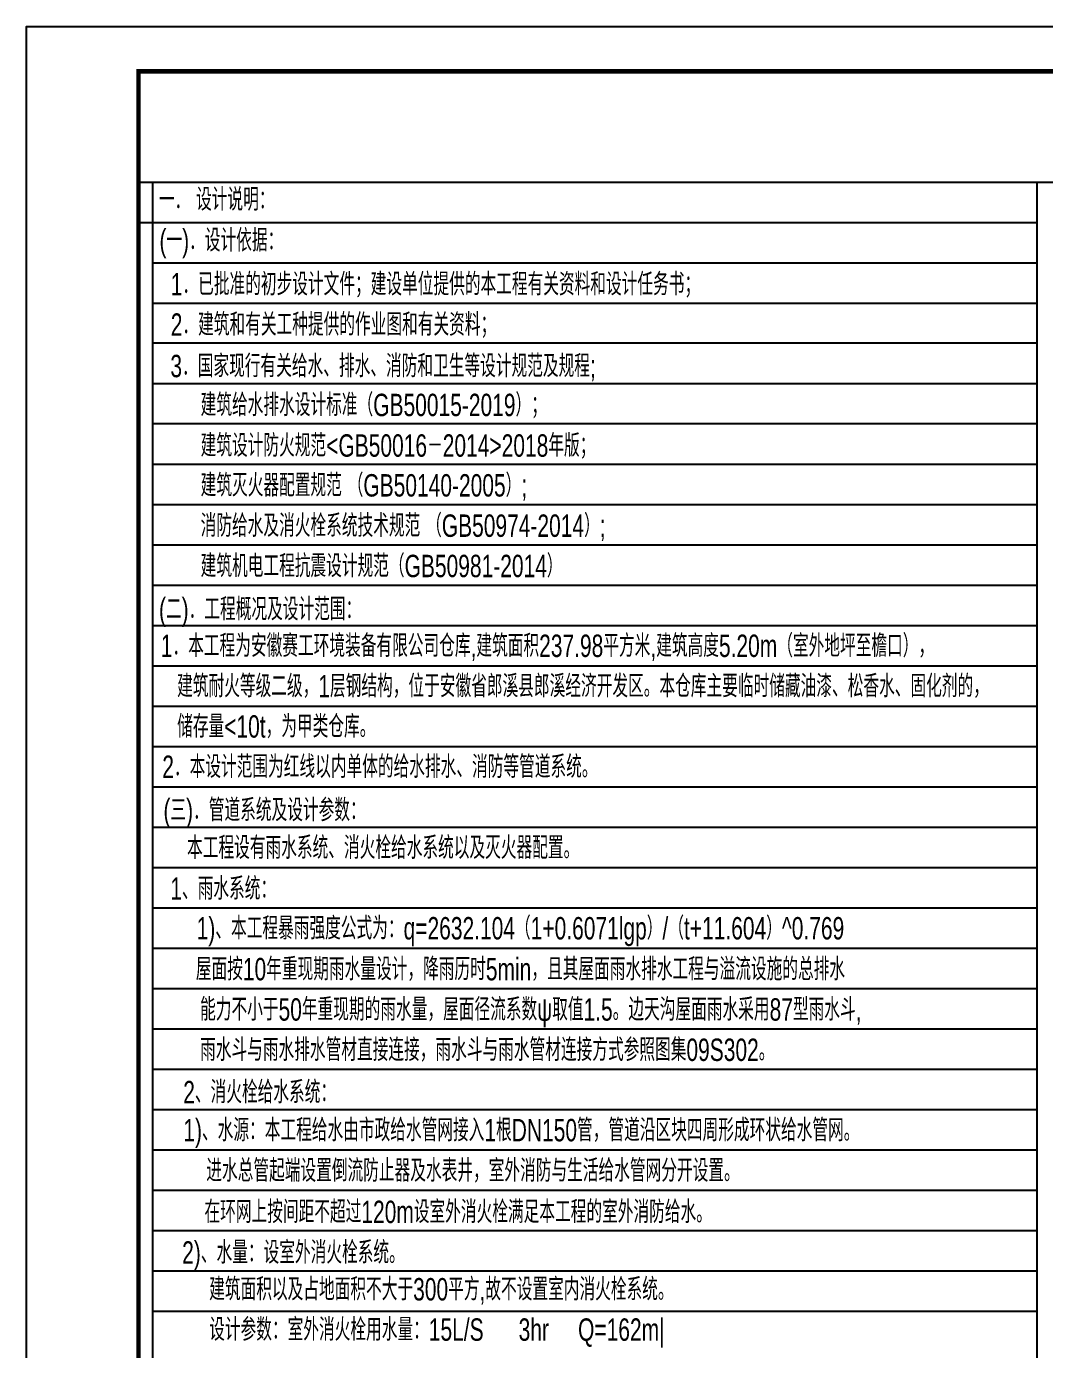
# Model space of a CAD drawing. Extents: x 1885024 to 3176456, y 18406040 to 18858640.
# Drawn here: x 2406129 to 2428842, y 18743207 to 18772738 of the extents above; entities that cross this region are included whole.
import ezdxf

# ---------------------------------------------------------------- set-up
doc = ezdxf.new("R2010")
doc.units = 0
doc.header["$LTSCALE"] = 1000
doc.header["$MEASUREMENT"] = 0
for name, color, linetype in [('JZ_0', 7, 'Continuous'), ('JZ_TEXT', 42, 'Continuous'), ('TK', 4, 'Continuous')]:
    doc.layers.add(name, color=color, linetype=linetype)
doc.styles.add('gps_hz', font='hztxt_e.shx', dxfattribs={"width": 0.7, "bigfont": 'hztxt.shx'})

# ---------------------------------------------------------------- blocks, each defined once
blk = doc.blocks.new('GeYuanFrame_33772725', base_point=(20.09, 4.53))
at = {"layer": 'TK'}
blk.add_lwpolyline([(20.09, 4.53), (20.09, 598.53), (861.09, 598.53), (861.09, 4.53)], close=True, dxfattribs=at)
at = {"layer": 'TK', "const_width": 1}
blk.add_lwpolyline([(45.09, 588.53), (851.09, 588.53), (851.09, 14.53), (45.09, 14.53)], close=True, dxfattribs=at)

msp = doc.modelspace()

# ---------------------------------------------------------------- linework, layer by layer
at = {"layer": 'JZ_0', "color": 8}
for p, q in [((2408629.3, 18718865.8), (2408629.3, 18769265.8)), ((2408629.3, 18769265.8), (2469107, 18769265.8)), ((2408951.3, 18714338.2), (2408951.3, 18769265.8)), ((2428681.2, 18717965.8), (2428681.2, 18769265.8)), ((2408629.3, 18768365.8), (2428681.2, 18768365.8)), ((2408951.3, 18767465.8), (2428681.2, 18767465.8)), ((2408951.3, 18766565.8), (2428681.2, 18766565.8)), ((2428681.2, 18765665.8), (2408951.3, 18765665.8)), ((2408951.3, 18764765.8), (2428681.2, 18764765.8)), ((2428681.2, 18763865.8), (2408951.3, 18763865.8)), ((2408951.3, 18762965.8), (2428681.2, 18762965.8)), ((2408951.3, 18762065.8), (2428681.2, 18762065.8)), ((2408951.3, 18761165.8), (2428681.2, 18761165.8)), ((2408951.3, 18760265.8), (2428681.2, 18760265.8)), ((2408951.3, 18759365.8), (2428681.2, 18759365.8)), ((2408951.3, 18758465.8), (2428681.2, 18758465.8)), ((2408951.3, 18757565.8), (2428681.2, 18757565.8)), ((2408951.3, 18756665.8), (2428681.2, 18756665.8)), ((2408951.3, 18755765.8), (2428681.2, 18755765.8)), ((2408951.3, 18754865.8), (2428681.2, 18754865.8)), ((2408951.3, 18753965.8), (2428681.2, 18753965.8)), ((2408951.3, 18753065.8), (2428681.2, 18753065.8)), ((2408951.3, 18752165.8), (2428681.2, 18752165.8)), ((2408951.3, 18751265.8), (2428681.2, 18751265.8)), ((2408951.3, 18750365.8), (2428681.2, 18750365.8)), ((2408951.3, 18749465.8), (2428681.2, 18749465.8)), ((2408951.3, 18748565.8), (2428681.2, 18748565.8)), ((2408951.3, 18747665.8), (2428681.2, 18747665.8)), ((2408951.3, 18746765.8), (2428681.2, 18746765.8)), ((2408951.3, 18745865.8), (2428681.2, 18745865.8)), ((2408951.3, 18744965.8), (2428681.2, 18744965.8)), ((2408951.3, 18744065.8), (2428681.2, 18744065.8))]:
    msp.add_line(p, q, dxfattribs=at)

# ---------------------------------------------------------------- block references
at = {"xscale": 100, "yscale": 100, "zscale": 100}
msp.add_blockref('GeYuanFrame_33772725', (2406129.3, 18713338.2), dxfattribs=at)

# ---------------------------------------------------------------- texts
at = {"layer": 'JZ_TEXT', "style": 'gps_hz', "width": 0.7}
for s, p in [('一． 设计说明：', (2409083.2, 18768625.9)), ('(一)．设计依据：', (2409096.2, 18767713.9)), ('1．已批准的初步设计文件；建设单位提供的本工程有关资料和设计任务书；', (2409348.6, 18766734.3)), ('2．建筑和有关工种提供的作业图和有关资料；', (2409348.6, 18765834.3)), ('3．国家现行有关给水、排水、消防和卫生等设计规范及规程;', (2409340, 18764909.5)), ('建筑给水排水设计标准（GB50015-2019）；', (2410015.2, 18764040.5)), ('建筑设计防火规范<GB50016－2014>2018年版；', (2410015.2, 18763134.8)), ('建筑灭火器配置规范 （GB50140-2005）;', (2410015.2, 18762246)), ('消防给水及消火栓系统技术规范 （GB50974-2014）;', (2410015.2, 18761346)), ('建筑机电工程抗震设计规范（GB50981-2014）', (2410015.2, 18760446)), ('(二)．工程概况及设计范围：', (2409085.9, 18759481.9)), ('1．本工程为安徽赛工环境装备有限公司仓库,建筑面积237.98平方米,建筑高度5.20m（室外地坪至檐口），', (2409126.6, 18758665)), ('建筑耐火等级二级，1层钢结构，位于安徽省郎溪县郎溪经济开发区。本仓库主要临时储藏油漆、松香水、固化剂的，', (2409490.7, 18757765)), ('储存量<10t，为甲类仓库。', (2409490.7, 18756865)), ('2．本设计范围为红线以内单体的给水排水、消防等管道系统。', (2409159.4, 18755965)), ('(三)．管道系统及设计参数：', (2409185.1, 18754997.6)), ('本工程设有雨水系统、消火栓给水系统以及灭火器配置。', (2409712.5, 18754157.7)), ('1、雨水系统：', (2409338.6, 18753244.6)), ('1)、本工程暴雨强度公式为：q=2632.104（1+0.6071lgp）/（t+11.604）^ 0.769', (2409926.4, 18752360.2)), ('屋面按10年重现期雨水量设计，降雨历时5min，且其屋面雨水排水工程与溢流设施的总排水', (2409907, 18751447.7)), ('能力不小于50年重现期的雨水量，屋面径流系数ψ取值1.5。边天沟屋面雨水采用87型雨水斗,', (2410003.2, 18750547.7)), ('雨水斗与雨水排水管材直接连接，雨水斗与雨水管材连接方式参照图集09S302。', (2410003.2, 18749647.7)), ('2、消火栓给水系统：', (2409626.8, 18748702.5)), ('1)、水源：本工程给水由市政给水管网接入1根DN150管，管道沿区块四周形成环状给水管网。', (2409629.1, 18747854.7)), ('进水总管起端设置倒流防止器及水表井，室外消防与生活给水管网分开设置。', (2410141.8, 18746951.3)), ('在环网上按间距不超过120m设室外消火栓满足本工程的室外消防给水。', (2410100.5, 18746029.7)), ('2)、水量：设室外消火栓系统。', (2409603.2, 18745124)), ('建筑面积以及占地面积不大于300平方,故不设置室内消火栓系统。', (2410205.6, 18744302.6)), ('设计参数：室外消火栓用水量：15L/S      3hr     Q=162m|', (2410205.6, 18743402.6))]:
    msp.add_text(s, height=500, dxfattribs=at).set_placement(p)

doc.saveas('drawing.dxf')
